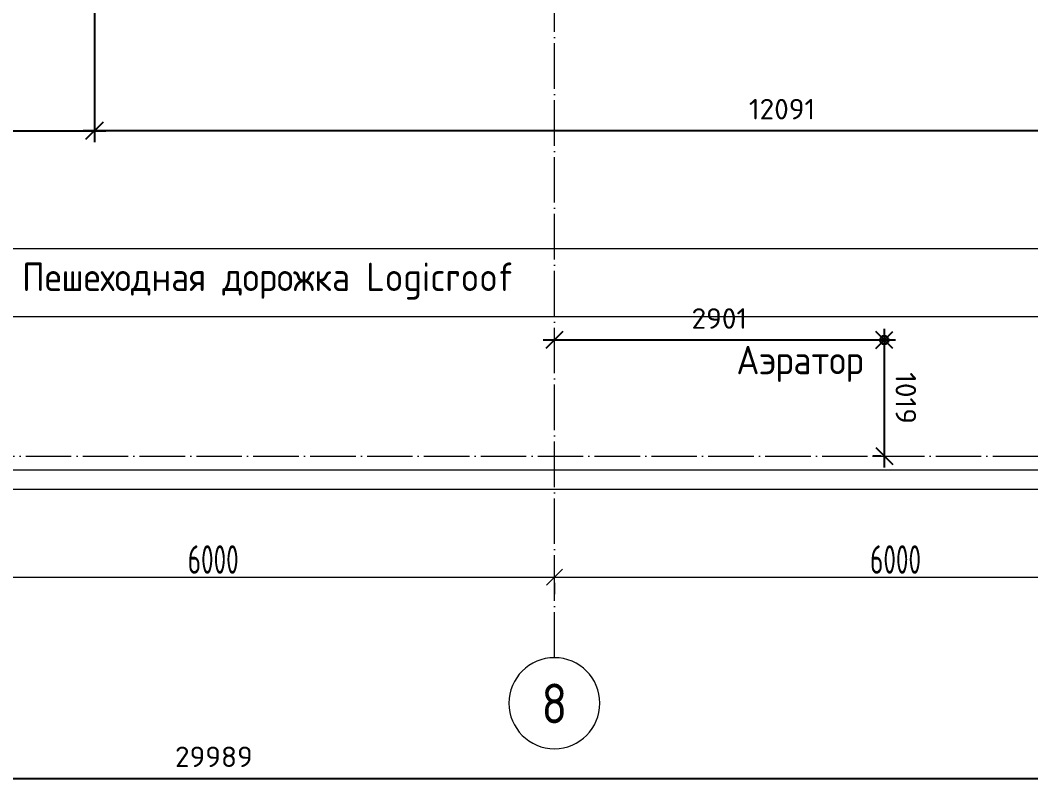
# Model space of a CAD drawing. Header units: millimetres. Extents: x -263990 to 193903, y -164417 to 240530.
# Drawn here: x 25349 to 34236, y -3020 to 3745 of the extents above; entities that cross this region are included whole.
import ezdxf

# ---------------------------------------------------------------- set-up
doc = ezdxf.new("R2010")
doc.units = ezdxf.units.MM
doc.header["$LTSCALE"] = 20
doc.linetypes.add('_ШПТ__20_т__2_5__Линия сетки', pattern=[25, 20, -2.5, 0, -2.5])
doc.linetypes.add('CENTER', pattern=[20, 15, -1.7, 1.6, -1.7])
doc.layers.get('0').update_dxf_attribs({"lineweight": 0})
doc.layers.get('Defpoints').update_dxf_attribs({"color": 4})
for name, color, linetype, lineweight in [('Линии', 7, 'Continuous', 9), ('Линии1', 7, 'Continuous', 30), ('Обобщенные модели', 7, 'Continuous', 18), ('Оси', 7, 'CENTER', 9), ('Оси_марки', 7, 'Continuous', 18), ('Размеры', 7, 'Continuous', 9)]:
    doc.layers.add(name, color=color, linetype=linetype, lineweight=lineweight)
doc.styles.add('DimNat', font='romans.shx', dxfattribs={"height": 180})
doc.styles.add('GOST Common', font='gost-common.ttf', dxfattribs={"width": 0.9, "height": 350})
doc.styles.add('GOST Common_1', font='gost-common.ttf', dxfattribs={"width": 0.8, "height": 350})
doc.styles.add('ISOCPEUR', font='isocpeur.ttf', dxfattribs={"width": 0.9, "height": 250})
doc.dimstyles.new('DimSpec', dxfattribs={"dimtxt": 1, "dimasz": 150, "dimexe": 100, "dimexo": 100, "dimgap": 100, "dimtad": 1, "dimdec": 0, "dimzin": 0, "dimtxsty": 'DimNat', "dimblk": 'OBLIQUE', "dimcen": 100, "dimdle": 100, "dimclrt": 10, "dimadec": 5, "dimazin": 0, "dimtfac": 1, "dimtdec": 0, "dimtix": 1, "dimtmove": 2, "dimatfit": 3, "dimldrblk": 'OBLIQUE', "dimfxl": 1, "dimtolj": 1, "dimtzin": 0, "dimarcsym": 0})

# ---------------------------------------------------------------- blocks, each defined once
blk = doc.blocks.new('Ось сетки - Круг_Ø8 мм-6577-_О__L1_0_000_')
at = {"layer": 'Оси_марки', "lineweight": 20}
for start, end in [(360, 180), (180, 360)]:
    blk.add_arc((0, 0), 4, start, end, dxfattribs=at)
blk = doc.blocks.new('_Oblique')
at = {"color": 0, "linetype": 'ByBlock', "lineweight": -2}
blk.add_line((-0.5, -0.5), (0.5, 0.5), dxfattribs=at)
blk = doc.blocks.new('*D314')
at = {"layer": 'Defpoints', "color": 0, "transparency": 16777216}
for p in [(30046.6, 933.1, 0), (30046.6, 933.1), (32947.1, 933.1, 29285.7)]:
    blk.add_point(p, dxfattribs=at)
at = {"layer": 'Размеры', "color": 0, "lineweight": -2, "transparency": 16777216}
blk.add_line((33047.1, 933.1), (29946.6, 933.1), dxfattribs=at)
at = {"layer": 'Размеры', "color": 0, "lineweight": -2, "transparency": 16777216, "xscale": 150, "yscale": 150, "zscale": 150, "rotation": 180}
blk.add_blockref('_Oblique', (30046.6, 933.1), dxfattribs=at)
at = {"layer": 'Размеры', "color": 0, "lineweight": -2, "transparency": 16777216, "xscale": 150, "yscale": 150, "zscale": 150}
blk.add_blockref('_Oblique', (32947.1, 933.1), dxfattribs=at)
at = {"layer": 'Размеры', "color": 7, "lineweight": 20, "transparency": 16777216, "insert": (31496.9, 1123.1), "char_height": 180, "attachment_point": 5, "style": 'DimNat'}
blk.add_mtext('\\A1;2901', dxfattribs=at)
blk = doc.blocks.new('*D315')
at = {"layer": 'Defpoints', "color": 0, "transparency": 16777216}
for p in [(32947.1, 933.1, 29285.7), (32947.1, -85.9), (33018.6, -85.9)]:
    blk.add_point(p, dxfattribs=at)
at = {"layer": 'Размеры', "color": 0, "lineweight": -2, "transparency": 16777216}
for p, q in [((32947.1, 1033.1), (32947.1, -185.9)), ((32918.6, -85.9), (32847.1, -85.9))]:
    blk.add_line(p, q, dxfattribs=at)
at = {"layer": 'Размеры', "color": 0, "lineweight": -2, "transparency": 16777216, "xscale": 150, "yscale": 150, "zscale": 150}
for p, rotation in [((32947.1, 933.1), 90), ((32947.1, -85.9), 270)]:
    blk.add_blockref('_Oblique', p, dxfattribs=dict(at, rotation=rotation))
at = {"layer": 'Размеры', "color": 7, "lineweight": 20, "transparency": 16777216, "insert": (33137.1, 423.6), "char_height": 180, "attachment_point": 5, "rotation": 270, "style": 'DimNat'}
blk.add_mtext('\\A1;1019', dxfattribs=at)
blk = doc.blocks.new('*D293')
at = {"layer": 'Defpoints', "color": 0, "transparency": 16777216}
for p in [(38094, 6761), (26002.8, 6737.6, 29175.6), (26002.8, 2773.4)]:
    blk.add_point(p, dxfattribs=at)
at = {"layer": 'Размеры', "color": 0, "lineweight": -2, "transparency": 16777216}
for p, q in [((26002.8, 6637.6), (26002.8, 2673.4)), ((38094, 6661), (38094, 2673.4)), ((38194, 2773.4), (25902.8, 2773.4))]:
    blk.add_line(p, q, dxfattribs=at)
at = {"layer": 'Размеры', "color": 0, "lineweight": -2, "transparency": 16777216, "xscale": 150, "yscale": 150, "zscale": 150, "rotation": 180}
blk.add_blockref('_Oblique', (26002.8, 2773.4), dxfattribs=at)
at = {"layer": 'Размеры', "color": 0, "lineweight": -2, "transparency": 16777216, "xscale": 150, "yscale": 150, "zscale": 150}
blk.add_blockref('_Oblique', (38094, 2773.4), dxfattribs=at)
at = {"layer": 'Размеры', "color": 7, "lineweight": 20, "transparency": 16777216, "insert": (32048.4, 2963.4), "char_height": 180, "attachment_point": 5, "style": 'DimNat'}
blk.add_mtext('\\A1;12091', dxfattribs=at)
blk = doc.blocks.new('*D296')
at = {"layer": 'Defpoints', "color": 0, "transparency": 16777216}
for p in [(16103.6, 6718.5, 29159.7), (26002.8, 6737.6), (26002.8, 2773.4)]:
    blk.add_point(p, dxfattribs=at)
at = {"layer": 'Размеры', "color": 0, "lineweight": -2, "transparency": 16777216}
for p, q in [((16103.6, 6618.5), (16103.6, 2673.4)), ((26002.8, 6637.6), (26002.8, 2673.4)), ((16003.6, 2773.4), (26102.8, 2773.4))]:
    blk.add_line(p, q, dxfattribs=at)
at = {"layer": 'Размеры', "color": 0, "lineweight": -2, "transparency": 16777216, "xscale": 150, "yscale": 150, "zscale": 150, "rotation": 180}
blk.add_blockref('_Oblique', (16103.6, 2773.4), dxfattribs=at)
at = {"layer": 'Размеры', "color": 0, "lineweight": -2, "transparency": 16777216, "xscale": 150, "yscale": 150, "zscale": 150}
blk.add_blockref('_Oblique', (26002.8, 2773.4), dxfattribs=at)
at = {"layer": 'Размеры', "color": 7, "lineweight": 20, "transparency": 16777216, "insert": (21053.2, 2963.4), "char_height": 180, "attachment_point": 5, "style": 'DimNat'}
blk.add_mtext('\\A1;9899', dxfattribs=at)
blk = doc.blocks.new('190_ФЭ_Парапет_Сэндвич - ФЭ-К1_150-1300843-_О__R_8_390_')
at = {"layer": 'Обобщенные модели'}
for p, q in [((14878, -122), (45122, -122)), ((45295, -295), (14705, -295))]:
    blk.add_line(p, q, dxfattribs=at)
blk = doc.blocks.new('*D403')
at = {"layer": 'Defpoints', "color": 0, "transparency": 16777216}
for p in [(12057.7, 1139.1), (42046.6, 1139.1), (42046.6, -2919.6)]:
    blk.add_point(p, dxfattribs=at)
at = {"layer": 'Размеры', "color": 0, "lineweight": -2, "transparency": 16777216}
for p, q in [((12057.7, 1039.1), (12057.7, -3019.6)), ((42046.6, 1039.1), (42046.6, -3019.6)), ((11957.7, -2919.6), (42146.6, -2919.6))]:
    blk.add_line(p, q, dxfattribs=at)
at = {"layer": 'Размеры', "color": 0, "lineweight": -2, "transparency": 16777216, "xscale": 150, "yscale": 150, "zscale": 150, "rotation": 180}
blk.add_blockref('_Oblique', (12057.7, -2919.6), dxfattribs=at)
at = {"layer": 'Размеры', "color": 0, "lineweight": -2, "transparency": 16777216, "xscale": 150, "yscale": 150, "zscale": 150}
blk.add_blockref('_Oblique', (42046.6, -2919.6), dxfattribs=at)
at = {"layer": 'Размеры', "color": 7, "lineweight": 20, "transparency": 16777216, "insert": (27052.2, -2729.6), "char_height": 180, "attachment_point": 5, "style": 'DimNat'}
blk.add_mtext('\\A1;29989', dxfattribs=at)

msp = doc.modelspace()

# ---------------------------------------------------------------- linework, layer by layer
at = {"layer": 'Линии'}
msp.add_lwpolyline([(12046.61484, 1739.14923), (42046.61483, 1739.14923), (42046.61483, 1139.14923), (12046.61484, 1139.14923)], close=True, dxfattribs=at)
at = {"layer": 'Линии1', "color": 7}
msp.add_circle((32947.14357, 933.07193, 29285.73607), 36.27308, dxfattribs=at)
at = {"layer": 'Оси', "color": 7, "linetype": '_ШПТ__20_т__2_5__Линия сетки', "lineweight": 5}
for p, q in [((30046.61484, -1858.63374), (30046.61484, 12348.09494)), ((-4107.02842, -85.85077), (42521.2363, -85.85077))]:
    msp.add_line(p, q, dxfattribs=at)
at = {"layer": 'Размеры', "color": 7, "lineweight": 20}
for p, q in [((23896.61484, -1150.58629), (30196.61484, -1150.58629)), ((29896.61484, -1150.58629), (36196.61484, -1150.58629)), ((30046.61484, -1200.60139), (30046.61484, -1300.58629)), ((30046.61484, -1200.60139), (30046.61484, -1300.58629))]:
    msp.add_line(p, q, dxfattribs=at)

# ---------------------------------------------------------------- block references
at = {"layer": 'Обобщенные модели', "color": 7}
msp.add_blockref('190_ФЭ_Парапет_Сэндвич - ФЭ-К1_150-1300843-_О__R_8_390_', (-2953.38517, -85.85077), dxfattribs=at)
at = {"layer": 'Оси', "color": 7, "lineweight": 20, "xscale": 99.99999999999993, "yscale": 99.99999999999993, "zscale": 99.99999999999993}
msp.add_blockref('Ось сетки - Круг_Ø8 мм-6577-_О__L1_0_000_', (30046.61484, -2258.63374), dxfattribs=at)
at = {"layer": 'Размеры', "color": 7, "lineweight": 20, "xscale": 141.4, "yscale": 141.4, "zscale": 141.4}
msp.add_blockref('_Oblique', (30046.61484, -1150.58629), dxfattribs=at)
at = {"layer": 'Размеры', "color": 7, "lineweight": 20, "xscale": 141.4, "yscale": 141.4, "zscale": 141.4, "rotation": 180}
msp.add_blockref('_Oblique', (30046.61484, -1150.58629), dxfattribs=at)

# ---------------------------------------------------------------- texts
at = {"color": 7, "char_height": 250, "attachment_point": 1, "rotation": 359.999999995, "style": 'ISOCPEUR'}
for s, insert, width in [('Пешеходная дорожка Logicroof', (25366.36802, 1614.16896), 5564.9026945), ('Аэратор', (31646.92598, 883.21125), 1266.66625)]:
    msp.add_mtext(s, dxfattribs=dict(at, insert=insert, width=width))
at = {"layer": 'Оси', "color": 7, "insert": (29932.83418, -2086.10038), "char_height": 350, "width": 274.177125, "attachment_point": 1, "style": 'GOST Common'}
msp.add_mtext('\\fGOST Common|b0|i0|c204|p34|;\\W.9;8', dxfattribs=at)
at = {"layer": 'Размеры', "color": 7, "lineweight": 20, "char_height": 250, "width": 756.8431497, "attachment_point": 5, "style": 'GOST Common_1'}
for insert in [(27046.61484, -995.58629), (33046.61484, -995.58629)]:
    msp.add_mtext('\\A1;6000', dxfattribs=dict(at, insert=insert))

# ---------------------------------------------------------------- dimensions: what is measured, and where the dimension line sits
at = {"layer": 'Размеры', "color": 7, "lineweight": 20}
for base, p1, p2, picture, middle in [((26002.81946, 2773.43331), (38094.03536, 6761.00438), (26002.81946, 6737.60821, 29175.57371), '*D293', (32048.42741, 2963.43331)), ((26002.81954, 2773.43331), (16103.60121, 6718.4535, 29159.68432), (26002.81954, 6737.60821), '*D296', (21053.21038, 2963.43331)), ((30046.61484, 933.07193), (32947.14357, 933.07193, 29285.73607), (30046.61484, 933.07193, 0), '*D314', (31496.8792, 1123.07193)), ((42046.61483, -2919.55076), (12057.72933, 1139.14923), (42046.61483, 1139.14923), '*D403', (27052.17208, -2729.55076))]:
    dim = msp.add_linear_dim(base=base, p1=p1, p2=p2, dimstyle='DimSpec', override={"dimclrt": 7}, dxfattribs=at)
    dim.commit()
    dim.dimension.update_dxf_attribs({"geometry": picture, "text_midpoint": middle})
dim = msp.add_linear_dim(base=(32947.14357, -85.85077), p1=(32947.14357, 933.07193, 29285.73607), p2=(33018.6499, -85.85077), angle=90, dimstyle='DimSpec', override={"dimclrt": 7}, dxfattribs=at)
dim.commit()
dim.dimension.update_dxf_attribs({"geometry": '*D315', "text_midpoint": (33137.14357, 423.61058)})

doc.saveas('drawing.dxf')
